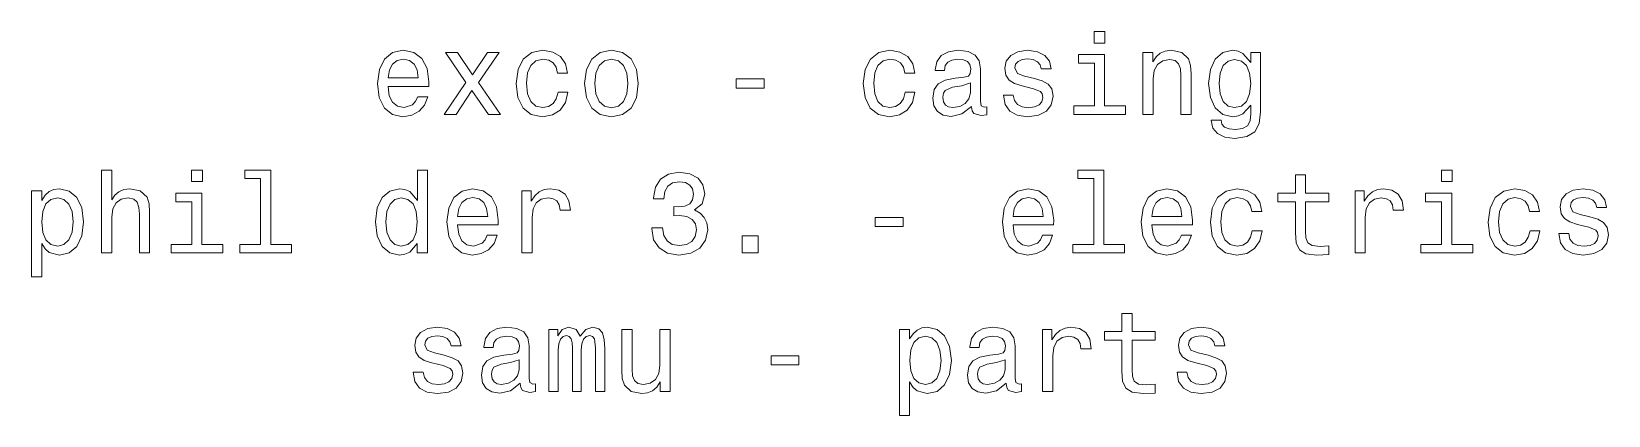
# Model space of a CAD drawing. Extents: x 526 to 802, y 359 to 426.
import ezdxf

# ---------------------------------------------------------------- set-up
doc = ezdxf.new("R2010")
doc.units = 0

msp = doc.modelspace()

# ---------------------------------------------------------------- linework, layer by layer
at = {"color": 7, "lineweight": 13}
for points in [[(714.044678, 425.557648), (712.168579, 425.557648), (712.168579, 423.540344), (714.044678, 423.540344)], [(588.670044, 415.975494), (595.770874, 415.975494), (595.791077, 416.802582), (595.468323, 419.122467), (594.580688, 420.857361), (593.168579, 421.906342), (591.29248, 422.289612), (589.456787, 421.886169), (588.044678, 420.75647), (587.136902, 418.920746), (586.814148, 416.5), (587.116699, 414.018738), (588.024475, 412.203156), (589.416443, 411.073486), (591.231995, 410.690216), (592.805481, 410.952454), (594.096558, 411.638336), (595.044678, 412.727661), (595.589355, 414.180115), (593.83429, 414.180115), (593.471191, 413.373199), (592.946655, 412.768005), (591.453918, 412.283875), (590.304016, 412.505768), (589.436584, 413.211823), (588.871765, 414.361664), (588.670044, 415.914978)], [(618.304016, 418.315552), (620.059082, 418.315552), (619.695984, 419.929382), (618.828552, 421.200287), (617.476929, 421.98703), (615.721924, 422.289612), (613.785278, 421.886169), (612.312683, 420.75647), (611.384705, 418.920746), (611.061951, 416.459656), (611.364563, 414.018738), (612.272339, 412.203156), (613.70459, 411.073486), (615.661377, 410.690216), (617.39624, 410.992798), (618.747864, 411.840057), (619.675781, 413.171478), (620.079224, 414.946686), (618.384705, 414.946686), (618.082153, 413.817017), (617.517273, 412.969727), (616.710388, 412.445251), (615.721924, 412.283875), (614.491333, 412.546112), (613.60376, 413.353027), (613.059082, 414.664276), (612.877502, 416.520172), (613.059082, 418.335724), (613.623901, 419.646973), (614.531677, 420.453888), (615.721924, 420.736298), (616.770874, 420.554749), (617.557617, 420.09079), (618.082153, 419.324219)], [(623.024475, 416.479828), (623.34729, 414.018738), (624.275208, 412.203156), (625.747864, 411.073486), (627.724792, 410.690216), (629.68158, 411.073486), (631.154175, 412.182983), (632.082153, 413.998566), (632.425049, 416.479828), (632.082153, 418.940918), (631.154175, 420.776642), (629.68158, 421.886169), (627.724792, 422.289612), (625.747864, 421.886169), (624.275208, 420.75647), (623.34729, 418.940918)], [(679.024475, 418.315552), (680.779541, 418.315552), (680.416443, 419.929382), (679.549011, 421.200287), (678.197388, 421.98703), (676.442383, 422.289612), (674.505737, 421.886169), (673.033142, 420.75647), (672.105225, 418.920746), (671.78241, 416.459656), (672.085022, 414.018738), (672.992798, 412.203156), (674.425049, 411.073486), (676.381836, 410.690216), (678.116699, 410.992798), (679.468323, 411.840057), (680.39624, 413.171478), (680.799683, 414.946686), (679.105225, 414.946686), (678.802612, 413.817017), (678.237732, 412.969727), (677.430847, 412.445251), (676.442383, 412.283875), (675.211792, 412.546112), (674.324219, 413.353027), (673.779541, 414.664276), (673.597961, 416.520172), (673.779541, 418.335724), (674.34436, 419.646973), (675.252197, 420.453888), (676.442383, 420.736298), (677.491333, 420.554749), (678.278076, 420.09079), (678.802612, 419.324219)], [(690.70459, 412.485596), (690.70459, 412.425079), (690.805481, 411.739197), (691.108093, 411.255035), (692.378967, 410.871765), (693.367432, 411.033142), (693.367432, 412.404907), (692.943787, 412.344391), (692.378967, 412.606628), (692.278076, 413.413544), (692.278076, 419.021606), (692.036011, 420.453888), (691.329956, 421.462524), (690.099426, 422.067719), (688.364563, 422.289612), (686.670044, 422.047546), (685.419312, 421.361664), (684.632568, 420.292511), (684.3703, 418.880402), (684.3703, 418.759369), (685.963989, 418.759369), (686.105164, 419.606628), (686.549011, 420.211823), (687.275208, 420.574921), (688.304016, 420.716125), (689.29248, 420.615265), (689.998535, 420.312683), (690.42218, 419.788177), (690.563416, 419.061951), (690.482727, 418.214691), (690.159912, 417.791077), (689.353027, 417.589325), (687.840088, 417.427948), (686.105164, 417.06485), (684.874634, 416.419312), (684.148438, 415.410675), (683.926514, 413.917877), (684.128235, 412.586456), (684.753601, 411.597992), (685.762268, 410.972626), (687.154175, 410.750732), (689.030273, 411.174347)], [(701.718994, 417.387604), (700.004333, 417.791077), (698.733398, 418.255035), (698.309814, 419.203156), (698.430847, 419.868866), (698.854492, 420.353027), (699.540344, 420.655609), (700.528809, 420.776642), (701.476929, 420.655609), (702.223328, 420.292511), (702.70752, 419.747833), (702.909241, 419.021606), (704.644104, 419.021606), (704.644104, 419.061951), (704.341492, 420.373199), (703.514404, 421.402008), (702.223328, 422.047546), (700.528809, 422.289612), (698.814087, 422.047546), (697.563416, 421.381836), (696.776672, 420.393372), (696.534546, 419.142639), (696.716125, 417.932281), (697.281006, 417.085022), (698.208923, 416.479828), (699.560547, 416.056183), (701.537476, 415.572052), (702.747803, 415.067719), (703.070618, 414.664276), (703.19165, 414.059082), (703.010071, 413.312683), (702.52594, 412.747833), (701.739197, 412.384735), (700.690186, 412.263702), (699.580688, 412.384735), (698.773804, 412.80835), (698.229126, 413.494232), (698.007202, 414.442352), (696.29248, 414.442352), (696.574951, 412.828522), (697.402039, 411.658508), (698.713257, 410.952454), (700.528809, 410.690216), (702.425049, 410.952454), (703.817017, 411.658508), (704.664246, 412.788177), (704.966858, 414.260803), (704.744934, 415.531708), (704.119568, 416.399139), (703.090759, 416.963989)], [(720.701721, 411.073486), (722.476929, 411.073486), (722.476929, 417.327087), (722.658508, 418.759369), (723.24353, 419.80835), (724.151306, 420.453888), (725.361694, 420.695953), (726.329956, 420.494232), (726.935181, 419.949554), (727.237732, 419.041779), (727.338623, 417.831421), (727.338623, 411.073486), (729.113831, 411.073486), (729.113831, 418.194519), (729.033142, 419.626801), (728.670044, 420.817017), (727.479797, 421.906342), (725.623901, 422.289612), (724.595093, 422.148407), (723.727661, 421.765137), (722.981262, 421.119598), (722.39624, 420.252167), (722.39624, 421.906342), (720.701721, 421.906342)], [(741.278076, 411.557648), (741.278076, 421.906342), (739.583557, 421.906342), (739.583557, 420.151306), (738.19165, 421.744965), (737.34436, 422.148407), (736.39624, 422.289612), (734.681519, 421.886169), (733.350098, 420.75647), (732.482666, 418.940918), (732.180115, 416.5), (732.482666, 414.03891), (733.350098, 412.223328), (734.681519, 411.073486), (736.39624, 410.690216), (737.364502, 410.831421), (738.171448, 411.194519), (739.583557, 412.727661), (739.583557, 411.194519), (739.42218, 409.984161), (738.978394, 409.116699), (738.131104, 408.612396), (736.860229, 408.430847), (735.750732, 408.55188), (734.963989, 408.854462), (734.5, 409.378967), (734.358765, 410.085022), (732.644043, 410.085022), (732.644043, 410.004333), (732.906311, 408.713257), (733.713257, 407.744965), (735.004272, 407.119598), (736.759338, 406.897705), (738.8573, 407.200287), (740.249268, 408.047546), (741.036011, 409.520172)], [(588.670044, 417.468292), (588.891907, 418.860229), (589.436584, 419.889038), (590.263672, 420.514404), (591.353027, 420.736298), (592.42218, 420.514404), (593.249268, 419.889038), (593.753601, 418.860229), (593.935181, 417.468292)], [(600.55188, 411.073486), (603.335754, 415.289612), (606.200317, 411.073486), (608.338623, 411.073486), (604.465393, 416.661377), (608.116699, 421.906342), (606.059082, 421.906342), (603.416443, 417.972626), (600.773804, 421.906342), (598.675781, 421.906342), (602.266541, 416.641205), (598.47406, 411.073486)], [(624.840088, 416.5), (625.021606, 418.315552), (625.586426, 419.626801), (626.494263, 420.433716), (627.724792, 420.716125), (628.935181, 420.433716), (629.842957, 419.646973), (630.407776, 418.315552), (630.609497, 416.5), (630.407776, 414.664276), (629.842957, 413.332855), (628.935181, 412.52594), (627.724792, 412.263702), (626.494263, 412.52594), (625.586426, 413.332855), (625.021606, 414.664276)], [(713.984131, 412.566284), (713.984131, 421.543213), (709.425049, 421.543213), (709.425049, 420.030273), (712.208923, 420.030273), (712.208923, 412.566284), (708.57782, 412.566284), (708.57782, 411.073486), (717.65564, 411.073486), (717.65564, 412.566284)], [(734.015869, 416.5), (734.197388, 418.29538), (734.742065, 419.626801), (735.589355, 420.413544), (736.718994, 420.695953), (737.90918, 420.413544), (738.796814, 419.626801), (739.341492, 418.29538), (739.543213, 416.5), (739.341492, 414.664276), (738.796814, 413.353027), (737.90918, 412.546112), (736.718994, 412.283875), (735.589355, 412.546112), (734.742065, 413.353027), (734.197388, 414.684448)], [(649.572021, 415.693085), (654.453857, 415.693085), (654.453857, 417.286743), (649.572021, 417.286743)], [(690.502869, 414.865997), (690.260803, 413.817017), (689.615295, 413.010071), (688.646973, 412.485596), (687.456787, 412.304047), (686.690186, 412.404907), (686.145508, 412.727661), (685.802612, 413.292511), (685.701721, 414.079254), (685.78241, 414.785309), (686.105164, 415.289612), (687.39624, 415.854462), (689.030273, 416.096527), (690.502869, 416.580688)], [(538.540344, 386.886169), (540.315552, 386.886169), (540.315552, 393.139771), (540.497131, 394.572052), (541.082153, 395.621033), (541.989929, 396.266571), (543.200317, 396.508636), (544.168579, 396.306915), (544.773804, 395.762238), (545.076355, 394.854462), (545.177246, 393.644104), (545.177246, 386.886169), (546.952454, 386.886169), (546.952454, 394.007202), (546.871765, 395.439484), (546.508667, 396.6297), (545.31842, 397.719025), (543.462524, 398.102295), (542.453918, 397.96109), (541.586426, 397.57782), (540.860229, 396.972626), (540.315552, 396.145538), (540.315552, 401.370331), (538.540344, 401.370331)], [(556.171448, 401.370331), (554.29541, 401.370331), (554.29541, 399.353027), (556.171448, 399.353027)], [(566.358765, 399.877533), (566.358765, 388.378967), (562.70752, 388.378967), (562.70752, 386.886169), (571.765137, 386.886169), (571.765137, 388.378967), (568.134033, 388.378967), (568.134033, 401.370331), (563.574951, 401.370331), (563.574951, 399.877533)], [(593.773804, 388.560516), (593.773804, 386.886169), (595.549011, 386.886169), (595.549011, 401.370331), (593.793945, 401.370331), (593.793945, 396.06485), (592.442383, 397.597992), (591.615295, 397.96109), (590.667114, 398.102295), (588.952454, 397.698853), (587.621033, 396.569153), (586.753601, 394.753601), (586.450989, 392.312683), (586.753601, 389.871765), (587.621033, 388.036011), (588.952454, 386.886169), (590.667114, 386.502899), (591.615295, 386.644104), (592.462524, 387.007202)], [(634.785278, 391.283875), (634.785278, 391.142639), (635.108093, 389.206055), (636.056213, 387.753601), (637.549011, 386.825653), (639.52594, 386.482697), (641.623901, 386.825653), (643.197388, 387.713257), (644.206055, 389.125366), (644.569153, 390.940918), (644.407776, 392.131134), (643.963989, 393.099426), (643.237732, 393.845825), (642.26947, 394.390503), (643.580688, 395.479828), (644.044678, 397.214691), (643.742065, 398.788177), (642.874634, 399.978394), (641.462524, 400.724792), (639.52594, 400.98703), (637.710388, 400.664276), (636.31842, 399.776672), (635.410645, 398.364563), (635.108093, 396.488464), (635.108093, 396.34726), (636.903442, 396.34726), (637.064819, 397.638336), (637.589355, 398.566284), (638.436584, 399.131134), (639.626831, 399.332855), (640.675781, 399.171478), (641.442383, 398.747833), (641.906372, 398.061951), (642.087891, 397.134003), (641.906372, 396.145538), (641.42218, 395.479828), (640.574951, 395.076385), (639.425049, 394.955322), (638.638306, 394.975494), (638.638306, 393.381836), (639.626831, 393.42218), (640.897705, 393.240631), (641.845825, 392.7565), (642.410645, 391.969757), (642.612366, 390.940918), (642.390503, 389.770905), (641.805481, 388.903473), (640.877502, 388.358795), (639.646973, 388.177246), (638.376099, 388.378967), (637.44812, 388.984161), (636.863098, 389.952454), (636.641235, 391.283875)], [(712.087891, 399.877533), (712.087891, 388.378967), (708.436584, 388.378967), (708.436584, 386.886169), (717.494202, 386.886169), (717.494202, 388.378967), (713.863098, 388.378967), (713.863098, 401.370331), (709.304016, 401.370331), (709.304016, 399.877533)], [(747.3703, 395.842957), (747.3703, 390.416443), (747.491333, 388.661377), (748.056152, 387.451019), (749.185852, 386.744965), (751.102295, 386.502899), (753.200256, 386.60376), (753.200256, 388.136902), (751.667114, 388.015839), (750.275146, 388.177246), (749.528809, 388.681549), (749.206055, 389.528809), (749.145508, 390.719025), (749.145508, 395.842957), (753.200256, 395.842957), (753.200256, 397.355896), (749.145508, 397.355896), (749.145508, 400.523071), (747.3703, 400.523071), (747.3703, 397.355896), (744.304016, 397.355896), (744.304016, 395.842957)], [(774.765076, 401.370331), (772.889038, 401.370331), (772.889038, 399.353027), (774.765076, 399.353027)], [(528.070618, 396.044678), (528.070618, 397.719025), (526.29541, 397.719025), (526.29541, 382.690216), (528.070618, 382.690216), (528.070618, 388.540344), (528.695984, 387.592224), (529.402039, 386.966858), (531.177246, 386.502899), (532.871765, 386.886169), (534.203186, 388.036011), (535.070618, 389.851593), (535.393372, 392.312683), (535.070618, 394.753601), (534.203186, 396.569153), (532.871765, 397.698853), (531.177246, 398.102295), (530.208923, 397.981262), (529.381836, 397.597992), (528.675781, 396.952454)], [(556.110962, 388.378967), (556.110962, 397.355896), (551.55188, 397.355896), (551.55188, 395.842957), (554.335754, 395.842957), (554.335754, 388.378967), (550.70459, 388.378967), (550.70459, 386.886169), (559.78241, 386.886169), (559.78241, 388.378967)], [(600.814148, 391.788177), (607.914978, 391.788177), (607.935181, 392.615265), (607.612427, 394.93515), (606.724792, 396.670044), (605.312683, 397.719025), (603.436584, 398.102295), (601.600891, 397.698853), (600.188782, 396.569153), (599.281006, 394.733429), (598.958191, 392.312683), (599.260803, 389.831421), (600.168579, 388.015839), (601.560547, 386.886169), (603.376099, 386.502899), (604.949585, 386.765137), (606.240662, 387.451019), (607.188782, 388.540344), (607.733398, 389.992798), (605.978394, 389.992798), (605.615295, 389.185883), (605.090759, 388.580688), (603.597961, 388.096558), (602.44812, 388.318451), (601.580688, 389.024506), (601.015869, 390.174347), (600.814148, 391.727661)], [(612.070618, 386.886169), (613.845825, 386.886169), (613.845825, 393.079254), (614.027405, 394.572052), (614.572021, 395.641205), (615.459656, 396.286743), (616.649841, 396.508636), (617.537476, 396.367432), (618.203186, 395.963989), (618.606628, 395.278107), (618.747864, 394.350159), (620.543213, 394.350159), (620.301147, 395.984161), (619.635437, 397.154175), (618.52594, 397.860229), (617.013, 398.102295), (615.984131, 397.940918), (615.096558, 397.537476), (614.309814, 396.851593), (613.684448, 395.923645), (613.684448, 397.719025), (612.070618, 397.719025)], [(697.966858, 391.788177), (705.067688, 391.788177), (705.087891, 392.615265), (704.765137, 394.93515), (703.877502, 396.670044), (702.465393, 397.719025), (700.589355, 398.102295), (698.753601, 397.698853), (697.341492, 396.569153), (696.433716, 394.733429), (696.110962, 392.312683), (696.413513, 389.831421), (697.321289, 388.015839), (698.713257, 386.886169), (700.528809, 386.502899), (702.102295, 386.765137), (703.393372, 387.451019), (704.341492, 388.540344), (704.886169, 389.992798), (703.131104, 389.992798), (702.768005, 389.185883), (702.24353, 388.580688), (700.750732, 388.096558), (699.60083, 388.318451), (698.733398, 389.024506), (698.168579, 390.174347), (697.966858, 391.727661)], [(722.255005, 391.788177), (729.355896, 391.788177), (729.376038, 392.615265), (729.053284, 394.93515), (728.165649, 396.670044), (726.75354, 397.719025), (724.877502, 398.102295), (723.041748, 397.698853), (721.629639, 396.569153), (720.721863, 394.733429), (720.399109, 392.312683), (720.701721, 389.831421), (721.609497, 388.015839), (723.001404, 386.886169), (724.816956, 386.502899), (726.390503, 386.765137), (727.681519, 387.451019), (728.629639, 388.540344), (729.174316, 389.992798), (727.419312, 389.992798), (727.056152, 389.185883), (726.531677, 388.580688), (725.038879, 388.096558), (723.889038, 388.318451), (723.021606, 389.024506), (722.456726, 390.174347), (722.255005, 391.727661)], [(739.744934, 394.128235), (741.5, 394.128235), (741.136841, 395.742065), (740.269409, 397.01297), (738.917847, 397.799713), (737.162781, 398.102295), (735.226196, 397.698853), (733.75354, 396.569153), (732.825623, 394.733429), (732.502869, 392.272339), (732.80542, 389.831421), (733.713257, 388.015839), (735.145508, 386.886169), (737.102295, 386.502899), (738.837158, 386.805481), (740.188721, 387.65274), (741.116699, 388.984161), (741.520142, 390.759369), (739.825623, 390.759369), (739.52301, 389.6297), (738.958191, 388.78241), (738.151245, 388.257935), (737.162781, 388.096558), (735.932251, 388.358795), (735.044678, 389.16571), (734.5, 390.476959), (734.31842, 392.332855), (734.5, 394.148407), (735.064819, 395.459656), (735.972595, 396.266571), (737.162781, 396.548981), (738.211792, 396.367432), (738.998535, 395.903473), (739.52301, 395.136902)], [(757.799683, 386.886169), (759.57489, 386.886169), (759.57489, 393.079254), (759.75647, 394.572052), (760.301147, 395.641205), (761.188721, 396.286743), (762.378906, 396.508636), (763.266541, 396.367432), (763.932251, 395.963989), (764.335693, 395.278107), (764.476929, 394.350159), (766.272278, 394.350159), (766.030212, 395.984161), (765.364502, 397.154175), (764.255005, 397.860229), (762.742065, 398.102295), (761.713257, 397.940918), (760.825623, 397.537476), (760.038879, 396.851593), (759.413513, 395.923645), (759.413513, 397.719025), (757.799683, 397.719025)], [(774.70459, 388.378967), (774.70459, 397.355896), (770.145508, 397.355896), (770.145508, 395.842957), (772.929321, 395.842957), (772.929321, 388.378967), (769.298218, 388.378967), (769.298218, 386.886169), (778.376038, 386.886169), (778.376038, 388.378967)], [(788.321289, 394.128235), (790.076294, 394.128235), (789.713257, 395.742065), (788.845764, 397.01297), (787.494202, 397.799713), (785.739136, 398.102295), (783.802551, 397.698853), (782.329956, 396.569153), (781.401978, 394.733429), (781.079224, 392.272339), (781.381836, 389.831421), (782.289551, 388.015839), (783.721863, 386.886169), (785.678589, 386.502899), (787.413513, 386.805481), (788.765076, 387.65274), (789.693054, 388.984161), (790.096497, 390.759369), (788.401978, 390.759369), (788.099365, 389.6297), (787.534546, 388.78241), (786.727661, 388.257935), (785.739136, 388.096558), (784.508606, 388.358795), (783.620972, 389.16571), (783.076294, 390.476959), (782.894775, 392.332855), (783.076294, 394.148407), (783.641174, 395.459656), (784.54895, 396.266571), (785.739136, 396.548981), (786.788147, 396.367432), (787.57489, 395.903473), (788.099365, 395.136902)], [(798.871704, 393.200287), (797.156982, 393.60376), (795.886108, 394.067719), (795.462524, 395.015839), (795.583496, 395.681549), (796.007202, 396.16571), (796.692993, 396.468292), (797.681519, 396.589325), (798.629639, 396.468292), (799.376038, 396.105194), (799.860229, 395.560516), (800.06189, 394.83429), (801.796753, 394.83429), (801.796753, 394.874634), (801.494202, 396.185883), (800.667114, 397.214691), (799.376038, 397.860229), (797.681519, 398.102295), (795.966797, 397.860229), (794.716064, 397.194519), (793.929321, 396.206055), (793.687256, 394.955322), (793.868835, 393.744965), (794.433716, 392.897705), (795.361633, 392.292511), (796.713196, 391.868866), (798.690186, 391.384735), (799.900513, 390.880402), (800.223267, 390.476959), (800.34436, 389.871765), (800.162781, 389.125366), (799.678589, 388.560516), (798.891846, 388.197418), (797.842896, 388.076385), (796.733398, 388.197418), (795.926453, 388.621033), (795.381836, 389.306915), (795.159912, 390.255035), (793.44519, 390.255035), (793.727661, 388.641205), (794.554688, 387.471191), (795.865967, 386.765137), (797.681519, 386.502899), (799.577759, 386.765137), (800.969727, 387.471191), (801.816956, 388.600861), (802.119507, 390.073486), (801.897644, 391.344391), (801.272278, 392.211823), (800.243469, 392.776672)], [(530.874634, 388.096558), (529.684448, 388.358795), (528.817017, 389.16571), (528.272339, 390.476959), (528.090759, 392.312683), (528.272339, 394.128235), (528.817017, 395.439484), (529.684448, 396.226227), (530.874634, 396.508636), (531.963989, 396.226227), (532.831421, 395.419312), (533.376099, 394.108063), (533.57782, 392.312683), (533.376099, 390.497131), (532.831421, 389.16571), (531.963989, 388.358795)], [(590.969727, 396.508636), (592.139771, 396.226227), (593.027405, 395.439484), (593.55188, 394.128235), (593.753601, 392.312683), (593.55188, 390.476959), (593.027405, 389.16571), (592.139771, 388.358795), (590.969727, 388.096558), (589.860229, 388.358795), (589.012939, 389.16571), (588.44812, 390.497131), (588.266602, 392.312683), (588.44812, 394.108063), (589.012939, 395.419312), (589.860229, 396.226227)], [(600.814148, 393.280975), (601.036011, 394.672913), (601.580688, 395.701721), (602.407776, 396.327087), (603.497131, 396.548981), (604.566284, 396.327087), (605.393372, 395.701721), (605.897705, 394.672913), (606.079224, 393.280975)], [(697.966858, 393.280975), (698.188721, 394.672913), (698.733398, 395.701721), (699.560486, 396.327087), (700.649841, 396.548981), (701.718994, 396.327087), (702.546082, 395.701721), (703.050415, 394.672913), (703.231934, 393.280975)], [(722.255005, 393.280975), (722.476929, 394.672913), (723.021606, 395.701721), (723.848694, 396.327087), (724.937988, 396.548981), (726.007202, 396.327087), (726.83429, 395.701721), (727.338623, 394.672913), (727.520142, 393.280975)], [(673.860229, 391.505768), (678.742065, 391.505768), (678.742065, 393.099426), (673.860229, 393.099426)], [(650.621033, 386.886169), (653.404907, 386.886169), (653.404907, 389.891937), (650.621033, 389.891937)], [(717.010071, 371.65564), (717.010071, 366.229126), (717.131104, 364.47406), (717.695923, 363.263702), (718.825623, 362.557648), (720.742065, 362.315582), (722.840027, 362.416443), (722.840027, 363.949585), (721.306885, 363.828522), (719.914917, 363.989929), (719.168579, 364.494232), (718.845764, 365.341492), (718.785278, 366.531708), (718.785278, 371.65564), (722.840027, 371.65564), (722.840027, 373.168579), (718.785278, 373.168579), (718.785278, 376.335754), (717.010071, 376.335754), (717.010071, 373.168579), (713.943787, 373.168579), (713.943787, 371.65564)], [(598.494202, 369.01297), (596.779541, 369.416443), (595.508606, 369.880402), (595.084961, 370.828522), (595.206055, 371.494232), (595.629639, 371.978394), (596.315552, 372.280975), (597.304016, 372.402008), (598.252136, 372.280975), (598.998535, 371.917877), (599.482666, 371.373199), (599.684387, 370.646973), (601.419312, 370.646973), (601.419312, 370.687317), (601.116699, 371.998566), (600.289612, 373.027374), (598.998535, 373.672913), (597.304016, 373.914978), (595.589294, 373.672913), (594.338562, 373.007202), (593.551819, 372.018738), (593.309753, 370.768005), (593.491333, 369.557648), (594.056152, 368.710388), (594.984131, 368.105194), (596.335693, 367.681549), (598.312683, 367.197418), (599.52301, 366.693085), (599.845825, 366.289642), (599.966858, 365.684448), (599.785278, 364.938049), (599.301147, 364.373199), (598.514404, 364.010101), (597.465393, 363.889069), (596.355896, 364.010101), (595.54895, 364.433716), (595.004272, 365.119598), (594.78241, 366.067719), (593.067688, 366.067719), (593.350098, 364.453888), (594.177185, 363.283875), (595.488464, 362.57782), (597.304016, 362.315582), (599.200256, 362.57782), (600.592163, 363.283875), (601.439453, 364.413544), (601.742065, 365.886169), (601.520142, 367.157074), (600.894775, 368.024506), (599.865967, 368.589355)], [(611.768005, 364.110962), (611.768005, 364.050446), (611.868835, 363.364563), (612.171448, 362.880402), (613.442322, 362.497131), (614.430786, 362.658508), (614.430786, 364.030273), (614.007202, 363.969757), (613.442322, 364.231995), (613.341492, 365.03891), (613.341492, 370.646973), (613.099426, 372.079254), (612.393372, 373.087891), (611.162781, 373.693085), (609.427917, 373.914978), (607.733398, 373.672913), (606.482666, 372.98703), (605.695923, 371.917877), (605.433716, 370.505768), (605.433716, 370.384735), (607.027344, 370.384735), (607.168579, 371.231995), (607.612366, 371.837189), (608.338562, 372.200287), (609.367432, 372.341492), (610.355896, 372.240631), (611.061951, 371.938049), (611.485596, 371.413544), (611.62677, 370.687317), (611.546082, 369.840057), (611.223328, 369.416443), (610.416382, 369.214691), (608.903442, 369.053314), (607.168579, 368.690216), (605.937988, 368.044678), (605.211792, 367.036041), (604.989868, 365.543243), (605.191589, 364.211823), (605.816956, 363.223358), (606.825623, 362.597992), (608.217529, 362.376099), (610.093628, 362.799713)], [(616.770874, 362.698853), (618.404846, 362.698853), (618.404846, 369.940918), (618.505737, 371.030273), (618.80835, 371.817017), (619.272339, 372.280975), (619.877502, 372.462555), (620.361633, 372.301147), (620.684387, 371.897705), (620.845825, 371.211823), (620.906311, 370.304047), (620.906311, 362.698853), (622.439453, 362.698853), (622.439453, 369.940918), (622.540344, 371.010101), (622.842896, 371.796844), (623.327087, 372.280975), (623.932251, 372.462555), (624.416382, 372.301147), (624.739136, 371.897705), (624.940918, 370.304047), (624.940918, 362.698853), (626.57489, 362.698853), (626.57489, 370.183014), (626.47406, 371.736328), (626.151245, 372.926514), (625.505737, 373.65274), (624.456726, 373.914978), (623.226196, 373.511536), (622.278076, 372.341492), (621.531677, 373.491364), (620.280945, 373.914978), (619.131104, 373.511536), (618.34436, 372.381836), (618.34436, 373.531708), (616.770874, 373.531708)], [(637.972595, 373.531708), (636.197388, 373.531708), (636.197388, 367.278107), (635.995667, 365.825653), (635.410645, 364.776672), (634.502869, 364.131134), (633.312622, 363.929413), (632.364502, 364.09079), (631.759338, 364.574921), (631.416382, 365.402008), (631.335693, 366.572052), (631.335693, 373.531708), (629.560486, 373.531708), (629.560486, 366.410675), (629.621033, 364.978394), (630.004272, 363.788177), (631.174316, 362.698853), (633.050415, 362.315582), (634.059082, 362.456787), (634.926514, 362.819885), (635.672913, 363.445251), (636.278076, 364.353027), (636.278076, 362.698853), (637.972595, 362.698853)], [(679.871704, 371.857361), (679.871704, 373.531708), (678.096497, 373.531708), (678.096497, 358.502899), (679.871704, 358.502899), (679.871704, 364.353027), (680.49707, 363.404907), (681.203125, 362.779541), (682.978394, 362.315582), (684.672913, 362.698853), (686.004272, 363.848694), (686.871704, 365.664276), (687.194519, 368.125366), (686.871704, 370.566284), (686.004272, 372.381836), (684.672913, 373.511536), (682.978394, 373.914978), (682.010071, 373.793945), (681.182983, 373.410675), (680.476929, 372.765137)], [(696.776611, 364.110962), (696.776611, 364.050446), (696.877502, 363.364563), (697.180115, 362.880402), (698.450989, 362.497131), (699.439453, 362.658508), (699.439453, 364.030273), (699.015808, 363.969757), (698.450989, 364.231995), (698.350098, 365.03891), (698.350098, 370.646973), (698.108032, 372.079254), (697.401978, 373.087891), (696.171448, 373.693085), (694.436584, 373.914978), (692.742065, 373.672913), (691.491333, 372.98703), (690.70459, 371.917877), (690.442322, 370.505768), (690.442322, 370.384735), (692.036011, 370.384735), (692.177185, 371.231995), (692.621033, 371.837189), (693.347229, 372.200287), (694.376038, 372.341492), (695.364502, 372.240631), (696.070557, 371.938049), (696.494202, 371.413544), (696.635437, 370.687317), (696.554749, 369.840057), (696.231934, 369.416443), (695.425049, 369.214691), (693.912109, 369.053314), (692.177185, 368.690216), (690.946655, 368.044678), (690.220459, 367.036041), (689.998535, 365.543243), (690.200256, 364.211823), (690.825623, 363.223358), (691.83429, 362.597992), (693.226196, 362.376099), (695.102295, 362.799713)], [(703.151245, 362.698853), (704.926514, 362.698853), (704.926514, 368.891937), (705.108032, 370.384735), (705.65271, 371.453888), (706.540344, 372.099426), (707.73053, 372.32132), (708.618103, 372.180115), (709.283813, 371.776672), (709.687317, 371.09079), (709.828491, 370.162842), (711.623901, 370.162842), (711.381836, 371.796844), (710.716125, 372.966858), (709.606567, 373.672913), (708.093628, 373.914978), (707.064819, 373.753601), (706.177185, 373.350159), (705.390442, 372.664276), (704.765137, 371.736328), (704.765137, 373.531708), (703.151245, 373.531708)], [(732.079224, 369.01297), (730.364502, 369.416443), (729.093628, 369.880402), (728.669983, 370.828522), (728.791016, 371.494232), (729.214661, 371.978394), (729.900513, 372.280975), (730.889038, 372.402008), (731.837158, 372.280975), (732.583557, 371.917877), (733.067688, 371.373199), (733.269409, 370.646973), (735.004272, 370.646973), (735.004272, 370.687317), (734.70166, 371.998566), (733.874634, 373.027374), (732.583557, 373.672913), (730.889038, 373.914978), (729.174316, 373.672913), (727.923584, 373.007202), (727.136841, 372.018738), (726.894775, 370.768005), (727.076355, 369.557648), (727.641174, 368.710388), (728.569092, 368.105194), (729.920715, 367.681549), (731.897644, 367.197418), (733.108032, 366.693085), (733.430786, 366.289642), (733.551819, 365.684448), (733.3703, 364.938049), (732.886108, 364.373199), (732.099365, 364.010101), (731.050415, 363.889069), (729.940918, 364.010101), (729.133972, 364.433716), (728.589294, 365.119598), (728.367432, 366.067719), (726.65271, 366.067719), (726.93512, 364.453888), (727.762207, 363.283875), (729.073486, 362.57782), (730.889038, 362.315582), (732.785278, 362.57782), (734.177185, 363.283875), (735.024475, 364.413544), (735.327026, 365.886169), (735.105164, 367.157074), (734.479797, 368.024506), (733.450989, 368.589355)], [(682.675781, 363.909241), (681.485596, 364.171478), (680.618164, 364.978394), (680.073486, 366.289642), (679.891907, 368.125366), (680.073486, 369.940918), (680.618164, 371.252167), (681.485596, 372.03891), (682.675781, 372.32132), (683.765137, 372.03891), (684.632568, 371.231995), (685.177246, 369.920746), (685.378967, 368.125366), (685.177246, 366.309814), (684.632568, 364.978394), (683.765137, 364.171478)], [(611.566284, 366.491364), (611.324158, 365.442383), (610.67865, 364.635437), (609.710327, 364.110962), (608.520142, 363.929413), (607.753601, 364.030273), (607.208923, 364.353027), (606.865967, 364.917877), (606.765076, 365.70462), (606.845825, 366.410675), (607.168579, 366.914978), (608.459656, 367.479828), (610.093628, 367.721893), (611.566284, 368.206055)], [(655.644043, 367.318451), (660.525879, 367.318451), (660.525879, 368.912109), (655.644043, 368.912109)], [(696.57489, 366.491364), (696.332825, 365.442383), (695.687317, 364.635437), (694.718994, 364.110962), (693.528809, 363.929413), (692.762207, 364.030273), (692.217529, 364.353027), (691.874634, 364.917877), (691.773743, 365.70462), (691.854431, 366.410675), (692.177185, 366.914978), (693.468262, 367.479828), (695.102295, 367.721893), (696.57489, 368.206055)]]:
    msp.add_lwpolyline(points, close=True, dxfattribs=at)

doc.saveas('drawing.dxf')
